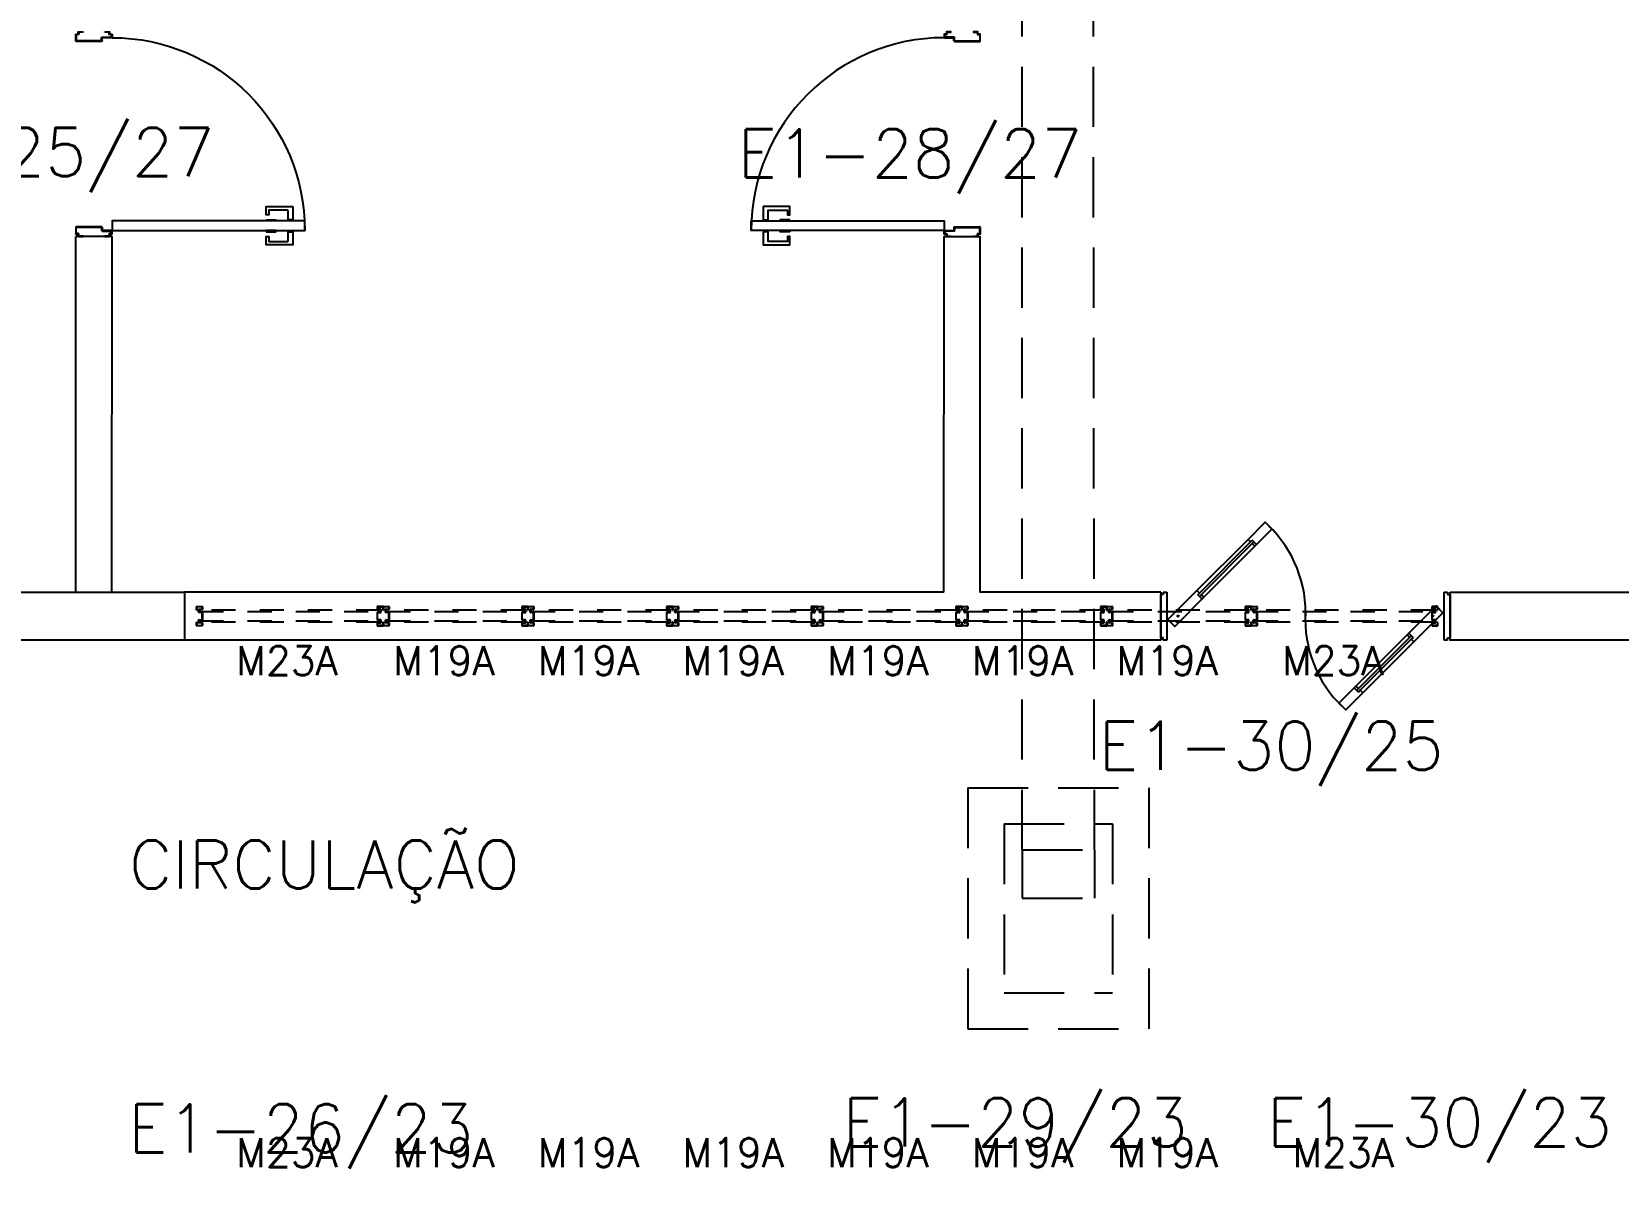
# Model space of a CAD drawing. Header units: millimetres. Extents: x 1887 to 2405, y 1100 to 1335.
# Drawn here: x 2241.33 to 2247.91, y 1187.21 to 1191.95 of the extents above; entities that cross this region are included whole.
import ezdxf

# ---------------------------------------------------------------- set-up
doc = ezdxf.new("R2010")
doc.units = ezdxf.units.MM
doc.linetypes.add('HIDDEN', pattern=[0.375, 0.25, -0.125])
for name, color, linetype in [('AC-PROJEÇÃO', 1, 'HIDDEN'), ('AR-ALV', 2, 'Continuous'), ('AR-ESQ', 1, 'Continuous'), ('AR-ESTC', 3, 'Continuous'), ('AR-PORTA', 1, 'Continuous'), ('AR-TALUDE', 1, 'Continuous'), ('AR-TXTESQ1-CONG', 1, 'Continuous'), ('DT-ESQ-PROJ', 1, 'HIDDEN'), ('ENDEREÇO', 2, 'Continuous'), ('maçaneta', 1, 'Continuous'), ('mov', 1, 'Continuous'), ('PM-PERFIL U-C', 2, 'Continuous'), ('PM-V', 1, 'Continuous'), ('pm1', 2, 'Continuous'), ('pm2', 2, 'Continuous'), ('TEXTO', 2, 'Continuous'), ('VIDRO', 2, 'Continuous')]:
    doc.layers.add(name, color=color, linetype=linetype)
doc.styles.add('S12', font='simplex.shx', dxfattribs={"width": 1.1, "height": 0.12})
doc.styles.add('UNB-100', font='simplex.shx', dxfattribs={"height": 0.2})
doc.styles.add('UNB1-100', font='simplex.shx', dxfattribs={"height": 0.2})

# ---------------------------------------------------------------- blocks, each defined once
blk = doc.blocks.new('EF142-P')
at = {"layer": 'DT-ESQ-PROJ', "color": 1, "ltscale": 0.1}
for points in [[(0.025, -0.1035), (0.025, -0.1135, -0.414214), (0.0235, -0.115), (0.0015, -0.115, -0.414214), (0, -0.1135), (0, -0.1), (0.0015, -0.1), (0.0015, -0.113, 0.414214), (0.002, -0.1135), (0.023, -0.1135, 0.414214), (0.0235, -0.113), (0.0235, -0.1035), (0.0105, -0.1035, -0.414214), (0.009, -0.102), (0.009, -0.092, -0.414214), (0.0105, -0.0905), (0.0235, -0.0905), (0.0235, -0.0595), (0.0105, -0.0595, -0.414214), (0.009, -0.058), (0.009, -0.048, -0.414214), (0.0105, -0.0465), (0.0235, -0.0465), (0.0235, -0.037, 0.414214), (0.023, -0.0365), (0.002, -0.0365, 0.414214), (0.0015, -0.037), (0.0015, -0.05), (0, -0.05), (0, -0.0365, -0.414214), (0.0015, -0.035), (0.0235, -0.035, -0.414214), (0.025, -0.0365), (0.025, -0.0465, -0.414214), (0.0235, -0.048), (0.0105, -0.048), (0.0105, -0.058), (0.0235, -0.058), (0.0235, -0.058, -0.414214), (0.025, -0.0595), (0.025, -0.0905, -0.414214), (0.0235, -0.092), (0.0235, -0.092), (0.0105, -0.092), (0.0105, -0.102), (0.0235, -0.102, -0.414214)], [(0.75, -0.1035), (0.75, -0.1135, 0.414214), (0.7515, -0.115), (0.7735, -0.115, 0.414214), (0.775, -0.1135), (0.775, -0.1), (0.7735, -0.1), (0.7735, -0.113, -0.414214), (0.773, -0.1135), (0.752, -0.1135, -0.414214), (0.7515, -0.113), (0.7515, -0.1035), (0.7645, -0.1035, 0.414214), (0.766, -0.102), (0.766, -0.092, 0.414214), (0.7645, -0.0905), (0.7515, -0.0905), (0.7515, -0.0595), (0.7645, -0.0595, 0.414214), (0.766, -0.058), (0.766, -0.048, 0.414214), (0.7645, -0.0465), (0.7515, -0.0465), (0.7515, -0.037, -0.414214), (0.752, -0.0365), (0.773, -0.0365, -0.414214), (0.7735, -0.037), (0.7735, -0.05), (0.775, -0.05), (0.775, -0.0365, 0.414214), (0.7735, -0.035), (0.7515, -0.035, 0.414214), (0.75, -0.0365), (0.75, -0.0465, 0.414214), (0.7515, -0.048), (0.7645, -0.048), (0.7645, -0.058), (0.7515, -0.058), (0.7515, -0.058, 0.414214), (0.75, -0.0595), (0.75, -0.0905, 0.414214), (0.7515, -0.092), (0.7515, -0.092), (0.7645, -0.092), (0.7645, -0.102), (0.7515, -0.102, 0.414214)], [(0.8, -0.1035), (0.8, -0.1135, -0.414214), (0.7985, -0.115), (0.7765, -0.115, -0.414214), (0.775, -0.1135), (0.775, -0.1), (0.7765, -0.1), (0.7765, -0.113, 0.414214), (0.777, -0.1135), (0.798, -0.1135, 0.414214), (0.7985, -0.113), (0.7985, -0.1035), (0.7855, -0.1035, -0.414214), (0.784, -0.102), (0.784, -0.092, -0.414214), (0.7855, -0.0905), (0.7985, -0.0905), (0.7985, -0.0595), (0.7855, -0.0595, -0.414214), (0.784, -0.058), (0.784, -0.048, -0.414214), (0.7855, -0.0465), (0.7985, -0.0465), (0.7985, -0.037, 0.414214), (0.798, -0.0365), (0.777, -0.0365, 0.414214), (0.7765, -0.037), (0.7765, -0.05), (0.775, -0.05), (0.775, -0.0365, -0.414214), (0.7765, -0.035), (0.7985, -0.035, -0.414214), (0.8, -0.0365), (0.8, -0.0465, -0.414214), (0.7985, -0.048), (0.7855, -0.048), (0.7855, -0.058), (0.7985, -0.058), (0.7985, -0.058, -0.414214), (0.8, -0.0595), (0.8, -0.0905, -0.414214), (0.7985, -0.092), (0.7985, -0.092), (0.7855, -0.092), (0.7855, -0.102), (0.7985, -0.102, -0.414214)], [(1.35, -0.1035), (1.35, -0.1135, 0.414214), (1.3515, -0.115), (1.3735, -0.115, 0.414214), (1.375, -0.1135), (1.375, -0.1), (1.3735, -0.1), (1.3735, -0.113, -0.414214), (1.373, -0.1135), (1.352, -0.1135, -0.414214), (1.3515, -0.113), (1.3515, -0.1035), (1.3645, -0.1035, 0.414214), (1.366, -0.102), (1.366, -0.092, 0.414214), (1.3645, -0.0905), (1.3515, -0.0905), (1.3515, -0.0595), (1.3645, -0.0595, 0.414214), (1.366, -0.058), (1.366, -0.048, 0.414214), (1.3645, -0.0465), (1.3515, -0.0465), (1.3515, -0.037, -0.414214), (1.352, -0.0365), (1.373, -0.0365, -0.414214), (1.3735, -0.037), (1.3735, -0.05), (1.375, -0.05), (1.375, -0.0365, 0.414214), (1.3735, -0.035), (1.3515, -0.035, 0.414214), (1.35, -0.0365), (1.35, -0.0465, 0.414214), (1.3515, -0.048), (1.3645, -0.048), (1.3645, -0.058), (1.3515, -0.058), (1.3515, -0.058, 0.414214), (1.35, -0.0595), (1.35, -0.0905, 0.414214), (1.3515, -0.092), (1.3515, -0.092), (1.3645, -0.092), (1.3645, -0.102), (1.3515, -0.102, 0.414214)], [(1.4, -0.1035), (1.4, -0.1135, -0.414214), (1.3985, -0.115), (1.3765, -0.115, -0.414214), (1.375, -0.1135), (1.375, -0.1), (1.3765, -0.1), (1.3765, -0.113, 0.414214), (1.377, -0.1135), (1.398, -0.1135, 0.414214), (1.3985, -0.113), (1.3985, -0.1035), (1.3855, -0.1035, -0.414214), (1.384, -0.102), (1.384, -0.092, -0.414214), (1.3855, -0.0905), (1.3985, -0.0905), (1.3985, -0.0595), (1.3855, -0.0595, -0.414214), (1.384, -0.058), (1.384, -0.048, -0.414214), (1.3855, -0.0465), (1.3985, -0.0465), (1.3985, -0.037, 0.414214), (1.398, -0.0365), (1.377, -0.0365, 0.414214), (1.3765, -0.037), (1.3765, -0.05), (1.375, -0.05), (1.375, -0.0365, -0.414214), (1.3765, -0.035), (1.3985, -0.035, -0.414214), (1.4, -0.0365), (1.4, -0.0465, -0.414214), (1.3985, -0.048), (1.3855, -0.048), (1.3855, -0.058), (1.3985, -0.058), (1.3985, -0.058, -0.414214), (1.4, -0.0595), (1.4, -0.0905, -0.414214), (1.3985, -0.092), (1.3985, -0.092), (1.3855, -0.092), (1.3855, -0.102), (1.3985, -0.102, -0.414214)], [(1.95, -0.1035), (1.95, -0.1135, 0.414214), (1.9515, -0.115), (1.9735, -0.115, 0.414214), (1.975, -0.1135), (1.975, -0.1), (1.9735, -0.1), (1.9735, -0.113, -0.414214), (1.973, -0.1135), (1.952, -0.1135, -0.414214), (1.9515, -0.113), (1.9515, -0.1035), (1.9645, -0.1035, 0.414214), (1.966, -0.102), (1.966, -0.092, 0.414214), (1.9645, -0.0905), (1.9515, -0.0905), (1.9515, -0.0595), (1.9645, -0.0595, 0.414214), (1.966, -0.058), (1.966, -0.048, 0.414214), (1.9645, -0.0465), (1.9515, -0.0465), (1.9515, -0.037, -0.414214), (1.952, -0.0365), (1.973, -0.0365, -0.414214), (1.9735, -0.037), (1.9735, -0.05), (1.975, -0.05), (1.975, -0.0365, 0.414214), (1.9735, -0.035), (1.9515, -0.035, 0.414214), (1.95, -0.0365), (1.95, -0.0465, 0.414214), (1.9515, -0.048), (1.9645, -0.048), (1.9645, -0.058), (1.9515, -0.058), (1.9515, -0.058, 0.414214), (1.95, -0.0595), (1.95, -0.0905, 0.414214), (1.9515, -0.092), (1.9515, -0.092), (1.9645, -0.092), (1.9645, -0.102), (1.9515, -0.102, 0.414214)], [(2, -0.1035), (2, -0.1135, -0.414214), (1.9985, -0.115), (1.9765, -0.115, -0.414214), (1.975, -0.1135), (1.975, -0.1), (1.9765, -0.1), (1.9765, -0.113, 0.414214), (1.977, -0.1135), (1.998, -0.1135, 0.414214), (1.9985, -0.113), (1.9985, -0.1035), (1.9855, -0.1035, -0.414214), (1.984, -0.102), (1.984, -0.092, -0.414214), (1.9855, -0.0905), (1.9985, -0.0905), (1.9985, -0.0595), (1.9855, -0.0595, -0.414214), (1.984, -0.058), (1.984, -0.048, -0.414214), (1.9855, -0.0465), (1.9985, -0.0465), (1.9985, -0.037, 0.414214), (1.998, -0.0365), (1.977, -0.0365, 0.414214), (1.9765, -0.037), (1.9765, -0.05), (1.975, -0.05), (1.975, -0.0365, -0.414214), (1.9765, -0.035), (1.9985, -0.035, -0.414214), (2, -0.0365), (2, -0.0465, -0.414214), (1.9985, -0.048), (1.9855, -0.048), (1.9855, -0.058), (1.9985, -0.058), (1.9985, -0.058, -0.414214), (2, -0.0595), (2, -0.0905, -0.414214), (1.9985, -0.092), (1.9985, -0.092), (1.9855, -0.092), (1.9855, -0.102), (1.9985, -0.102, -0.414214)], [(2.55, -0.1035), (2.55, -0.1135, 0.414214), (2.5515, -0.115), (2.5735, -0.115, 0.414214), (2.575, -0.1135), (2.575, -0.1), (2.5735, -0.1), (2.5735, -0.113, -0.414214), (2.573, -0.1135), (2.552, -0.1135, -0.414214), (2.5515, -0.113), (2.5515, -0.1035), (2.5645, -0.1035, 0.414214), (2.566, -0.102), (2.566, -0.092, 0.414214), (2.5645, -0.0905), (2.5515, -0.0905), (2.5515, -0.0595), (2.5645, -0.0595, 0.414214), (2.566, -0.058), (2.566, -0.048, 0.414214), (2.5645, -0.0465), (2.5515, -0.0465), (2.5515, -0.037, -0.414214), (2.552, -0.0365), (2.573, -0.0365, -0.414214), (2.5735, -0.037), (2.5735, -0.05), (2.575, -0.05), (2.575, -0.0365, 0.414214), (2.5735, -0.035), (2.5515, -0.035, 0.414214), (2.55, -0.0365), (2.55, -0.0465, 0.414214), (2.5515, -0.048), (2.5645, -0.048), (2.5645, -0.058), (2.5515, -0.058), (2.5515, -0.058, 0.414214), (2.55, -0.0595), (2.55, -0.0905, 0.414214), (2.5515, -0.092), (2.5515, -0.092), (2.5645, -0.092), (2.5645, -0.102), (2.5515, -0.102, 0.414214)], [(2.6, -0.1035), (2.6, -0.1135, -0.414214), (2.5985, -0.115), (2.5765, -0.115, -0.414214), (2.575, -0.1135), (2.575, -0.1), (2.5765, -0.1), (2.5765, -0.113, 0.414214), (2.577, -0.1135), (2.598, -0.1135, 0.414214), (2.5985, -0.113), (2.5985, -0.1035), (2.5855, -0.1035, -0.414214), (2.584, -0.102), (2.584, -0.092, -0.414214), (2.5855, -0.0905), (2.5985, -0.0905), (2.5985, -0.0595), (2.5855, -0.0595, -0.414214), (2.584, -0.058), (2.584, -0.048, -0.414214), (2.5855, -0.0465), (2.5985, -0.0465), (2.5985, -0.037, 0.414214), (2.598, -0.0365), (2.577, -0.0365, 0.414214), (2.5765, -0.037), (2.5765, -0.05), (2.575, -0.05), (2.575, -0.0365, -0.414214), (2.5765, -0.035), (2.5985, -0.035, -0.414214), (2.6, -0.0365), (2.6, -0.0465, -0.414214), (2.5985, -0.048), (2.5855, -0.048), (2.5855, -0.058), (2.5985, -0.058), (2.5985, -0.058, -0.414214), (2.6, -0.0595), (2.6, -0.0905, -0.414214), (2.5985, -0.092), (2.5985, -0.092), (2.5855, -0.092), (2.5855, -0.102), (2.5985, -0.102, -0.414214)], [(3.15, -0.1035), (3.15, -0.1135, 0.414214), (3.1515, -0.115), (3.1735, -0.115, 0.414214), (3.175, -0.1135), (3.175, -0.1), (3.1735, -0.1), (3.1735, -0.113, -0.414214), (3.173, -0.1135), (3.152, -0.1135, -0.414214), (3.1515, -0.113), (3.1515, -0.1035), (3.1645, -0.1035, 0.414214), (3.166, -0.102), (3.166, -0.092, 0.414214), (3.1645, -0.0905), (3.1515, -0.0905), (3.1515, -0.0595), (3.1645, -0.0595, 0.414214), (3.166, -0.058), (3.166, -0.048, 0.414214), (3.1645, -0.0465), (3.1515, -0.0465), (3.1515, -0.037, -0.414214), (3.152, -0.0365), (3.173, -0.0365, -0.414214), (3.1735, -0.037), (3.1735, -0.05), (3.175, -0.05), (3.175, -0.0365, 0.414214), (3.1735, -0.035), (3.1515, -0.035, 0.414214), (3.15, -0.0365), (3.15, -0.0465, 0.414214), (3.1515, -0.048), (3.1645, -0.048), (3.1645, -0.058), (3.1515, -0.058), (3.1515, -0.058, 0.414214), (3.15, -0.0595), (3.15, -0.0905, 0.414214), (3.1515, -0.092), (3.1515, -0.092), (3.1645, -0.092), (3.1645, -0.102), (3.1515, -0.102, 0.414214)], [(3.2, -0.1035), (3.2, -0.1135, -0.414214), (3.1985, -0.115), (3.1765, -0.115, -0.414214), (3.175, -0.1135), (3.175, -0.1), (3.1765, -0.1), (3.1765, -0.113, 0.414214), (3.177, -0.1135), (3.198, -0.1135, 0.414214), (3.1985, -0.113), (3.1985, -0.1035), (3.1855, -0.1035, -0.414214), (3.184, -0.102), (3.184, -0.092, -0.414214), (3.1855, -0.0905), (3.1985, -0.0905), (3.1985, -0.0595), (3.1855, -0.0595, -0.414214), (3.184, -0.058), (3.184, -0.048, -0.414214), (3.1855, -0.0465), (3.1985, -0.0465), (3.1985, -0.037, 0.414214), (3.198, -0.0365), (3.177, -0.0365, 0.414214), (3.1765, -0.037), (3.1765, -0.05), (3.175, -0.05), (3.175, -0.0365, -0.414214), (3.1765, -0.035), (3.1985, -0.035, -0.414214), (3.2, -0.0365), (3.2, -0.0465, -0.414214), (3.1985, -0.048), (3.1855, -0.048), (3.1855, -0.058), (3.1985, -0.058), (3.1985, -0.058, -0.414214), (3.2, -0.0595), (3.2, -0.0905, -0.414214), (3.1985, -0.092), (3.1985, -0.092), (3.1855, -0.092), (3.1855, -0.102), (3.1985, -0.102, -0.414214)], [(3.75, -0.1035), (3.75, -0.1135, 0.414214), (3.7515, -0.115), (3.7735, -0.115, 0.414214), (3.775, -0.1135), (3.775, -0.1), (3.7735, -0.1), (3.7735, -0.113, -0.414214), (3.773, -0.1135), (3.752, -0.1135, -0.414214), (3.7515, -0.113), (3.7515, -0.1035), (3.7645, -0.1035, 0.414214), (3.766, -0.102), (3.766, -0.092, 0.414214), (3.7645, -0.0905), (3.7515, -0.0905), (3.7515, -0.0595), (3.7645, -0.0595, 0.414214), (3.766, -0.058), (3.766, -0.048, 0.414214), (3.7645, -0.0465), (3.7515, -0.0465), (3.7515, -0.037, -0.414214), (3.752, -0.0365), (3.773, -0.0365, -0.414214), (3.7735, -0.037), (3.7735, -0.05), (3.775, -0.05), (3.775, -0.0365, 0.414214), (3.7735, -0.035), (3.7515, -0.035, 0.414214), (3.75, -0.0365), (3.75, -0.0465, 0.414214), (3.7515, -0.048), (3.7645, -0.048), (3.7645, -0.058), (3.7515, -0.058), (3.7515, -0.058, 0.414214), (3.75, -0.0595), (3.75, -0.0905, 0.414214), (3.7515, -0.092), (3.7515, -0.092), (3.7645, -0.092), (3.7645, -0.102), (3.7515, -0.102, 0.414214)], [(3.8, -0.1035), (3.8, -0.1135, -0.414214), (3.7985, -0.115), (3.7765, -0.115, -0.414214), (3.775, -0.1135), (3.775, -0.1), (3.7765, -0.1), (3.7765, -0.113, 0.414214), (3.777, -0.1135), (3.798, -0.1135, 0.414214), (3.7985, -0.113), (3.7985, -0.1035), (3.7855, -0.1035, -0.414214), (3.784, -0.102), (3.784, -0.092, -0.414214), (3.7855, -0.0905), (3.7985, -0.0905), (3.7985, -0.0595), (3.7855, -0.0595, -0.414214), (3.784, -0.058), (3.784, -0.048, -0.414214), (3.7855, -0.0465), (3.7985, -0.0465), (3.7985, -0.037, 0.414214), (3.798, -0.0365), (3.777, -0.0365, 0.414214), (3.7765, -0.037), (3.7765, -0.05), (3.775, -0.05), (3.775, -0.0365, -0.414214), (3.7765, -0.035), (3.7985, -0.035, -0.414214), (3.8, -0.0365), (3.8, -0.0465, -0.414214), (3.7985, -0.048), (3.7855, -0.048), (3.7855, -0.058), (3.7985, -0.058), (3.7985, -0.058, -0.414214), (3.8, -0.0595), (3.8, -0.0905, -0.414214), (3.7985, -0.092), (3.7985, -0.092), (3.7855, -0.092), (3.7855, -0.102), (3.7985, -0.102, -0.414214)], [(4.35, -0.1035), (4.35, -0.1135, 0.414214), (4.3515, -0.115), (4.3735, -0.115, 0.414214), (4.375, -0.1135), (4.375, -0.1), (4.3735, -0.1), (4.3735, -0.113, -0.414214), (4.373, -0.1135), (4.352, -0.1135, -0.414214), (4.3515, -0.113), (4.3515, -0.1035), (4.3645, -0.1035, 0.414214), (4.366, -0.102), (4.366, -0.092, 0.414214), (4.3645, -0.0905), (4.3515, -0.0905), (4.3515, -0.0595), (4.3645, -0.0595, 0.414214), (4.366, -0.058), (4.366, -0.048, 0.414214), (4.3645, -0.0465), (4.3515, -0.0465), (4.3515, -0.037, -0.414214), (4.352, -0.0365), (4.373, -0.0365, -0.414214), (4.3735, -0.037), (4.3735, -0.05), (4.375, -0.05), (4.375, -0.0365, 0.414214), (4.3735, -0.035), (4.3515, -0.035, 0.414214), (4.35, -0.0365), (4.35, -0.0465, 0.414214), (4.3515, -0.048), (4.3645, -0.048), (4.3645, -0.058), (4.3515, -0.058), (4.3515, -0.058, 0.414214), (4.35, -0.0595), (4.35, -0.0905, 0.414214), (4.3515, -0.092), (4.3515, -0.092), (4.3645, -0.092), (4.3645, -0.102), (4.3515, -0.102, 0.414214)], [(4.4, -0.1035), (4.4, -0.1135, -0.414214), (4.3985, -0.115), (4.3765, -0.115, -0.414214), (4.375, -0.1135), (4.375, -0.1), (4.3765, -0.1), (4.3765, -0.113, 0.414214), (4.377, -0.1135), (4.398, -0.1135, 0.414214), (4.3985, -0.113), (4.3985, -0.1035), (4.3855, -0.1035, -0.414214), (4.384, -0.102), (4.384, -0.092, -0.414214), (4.3855, -0.0905), (4.3985, -0.0905), (4.3985, -0.0595), (4.3855, -0.0595, -0.414214), (4.384, -0.058), (4.384, -0.048, -0.414214), (4.3855, -0.0465), (4.3985, -0.0465), (4.3985, -0.037, 0.414214), (4.398, -0.0365), (4.377, -0.0365, 0.414214), (4.3765, -0.037), (4.3765, -0.05), (4.375, -0.05), (4.375, -0.0365, -0.414214), (4.3765, -0.035), (4.3985, -0.035, -0.414214), (4.4, -0.0365), (4.4, -0.0465, -0.414214), (4.3985, -0.048), (4.3855, -0.048), (4.3855, -0.058), (4.3985, -0.058), (4.3985, -0.058, -0.414214), (4.4, -0.0595), (4.4, -0.0905, -0.414214), (4.3985, -0.092), (4.3985, -0.092), (4.3855, -0.092), (4.3855, -0.102), (4.3985, -0.102, -0.414214)], [(5.125, -0.1035), (5.125, -0.1135, 0.414214), (5.1265, -0.115), (5.1485, -0.115, 0.414214), (5.15, -0.1135), (5.15, -0.1), (5.1485, -0.1), (5.1485, -0.113, -0.414214), (5.148, -0.1135), (5.127, -0.1135, -0.414214), (5.1265, -0.113), (5.1265, -0.1035), (5.1395, -0.1035, 0.414214), (5.141, -0.102), (5.141, -0.092, 0.414214), (5.1395, -0.0905), (5.1265, -0.0905), (5.1265, -0.0595), (5.1395, -0.0595, 0.414214), (5.141, -0.058), (5.141, -0.048, 0.414214), (5.1395, -0.0465), (5.1265, -0.0465), (5.1265, -0.037, -0.414214), (5.127, -0.0365), (5.148, -0.0365, -0.414214), (5.1485, -0.037), (5.1485, -0.05), (5.15, -0.05), (5.15, -0.0365, 0.414214), (5.1485, -0.035), (5.1265, -0.035, 0.414214), (5.125, -0.0365), (5.125, -0.0465, 0.414214), (5.1265, -0.048), (5.1395, -0.048), (5.1395, -0.058), (5.1265, -0.058), (5.1265, -0.058, 0.414214), (5.125, -0.0595), (5.125, -0.0905, 0.414214), (5.1265, -0.092), (5.1265, -0.092), (5.1395, -0.092), (5.1395, -0.102), (5.1265, -0.102, 0.414214)]]:
    blk.add_lwpolyline(points, format="xyb", close=True, dxfattribs=at)
for points in [[(0.7625, -0.056), (0.7625, -0.05), (0.0125, -0.05), (0.0125, -0.056)], [(1.3625, -0.056), (1.3625, -0.05), (0.7875, -0.05), (0.7875, -0.056)], [(1.9625, -0.056), (1.9625, -0.05), (1.3875, -0.05), (1.3875, -0.056)], [(2.5625, -0.056), (2.5625, -0.05), (1.9875, -0.05), (1.9875, -0.056)], [(3.1625, -0.056), (3.1625, -0.05), (2.5875, -0.05), (2.5875, -0.056)], [(3.7625, -0.056), (3.7625, -0.05), (3.1875, -0.05), (3.1875, -0.056)], [(4.3625, -0.056), (4.3625, -0.05), (3.7875, -0.05), (3.7875, -0.056)], [(5.1375, -0.056), (5.1375, -0.05), (4.3875, -0.05), (4.3875, -0.056)], [(0.7625, -0.094), (0.7625, -0.1), (0.0125, -0.1), (0.0125, -0.094)], [(1.3625, -0.094), (1.3625, -0.1), (0.7875, -0.1), (0.7875, -0.094)], [(1.9625, -0.094), (1.9625, -0.1), (1.3875, -0.1), (1.3875, -0.094)], [(2.5625, -0.094), (2.5625, -0.1), (1.9875, -0.1), (1.9875, -0.094)], [(3.1625, -0.094), (3.1625, -0.1), (2.5875, -0.1), (2.5875, -0.094)], [(3.7625, -0.094), (3.7625, -0.1), (3.1875, -0.1), (3.1875, -0.094)], [(4.3625, -0.094), (4.3625, -0.1), (3.7875, -0.1), (3.7875, -0.094)], [(5.1375, -0.094), (5.1375, -0.1), (4.3875, -0.1), (4.3875, -0.094)]]:
    blk.add_lwpolyline(points, close=True, dxfattribs=at)
blk = doc.blocks.new('PM7A')
at = {"layer": 'mov'}
for centre, start, end in [((0.1462, 0.1138), 356.80287, 46.39924), ((1.1474, 0.0862), 176.80287, 226.39924)]:
    blk.add_arc(centre, 0.5014, start, end, dxfattribs=at)
at = {"layer": 'PM-V'}
for p, q in [((0.1968, 0.2063), (0.409, 0.4185)), ((0.4373, 0.3902), (0.2251, 0.1781)), ((0.8563, -0.1902), (1.0684, 0.0219)), ((1.0967, -0.0063), (0.8846, -0.2185))]:
    blk.add_line(p, q, dxfattribs=at)
for centre in [(0.1188, 0.1), (1.1748, 0.1)]:
    blk.add_circle(centre, 0.003, dxfattribs=at)
at = {"layer": 'pm1'}
for p, q in [((0.4196, 0.4079), (0.409, 0.4185)), ((0.4196, 0.4079), (0.4266, 0.4149)), ((0.4443, 0.3973), (0.4266, 0.4149)), ((0.4337, 0.4079), (0.4266, 0.4008)), ((0.4373, 0.3902), (0.4266, 0.4008)), ((0.4443, 0.3973), (0.4373, 0.3902)), ((0.2004, 0.1887), (0.2074, 0.1957)), ((0.2181, 0.171), (0.2004, 0.1887)), ((0.2145, 0.1887), (0.2074, 0.1816)), ((0.2251, 0.1781), (0.2181, 0.171)), ((1.0684, 0.0219), (1.0755, 0.029)), ((1.0755, 0.029), (1.0932, 0.0113)), ((1.079, 0.0113), (1.0861, 0.0184)), ((1.0932, 0.0113), (1.0861, 0.0043)), ((0.8492, -0.1973), (0.8563, -0.1902)), ((0.8492, -0.1973), (0.8669, -0.2149)), ((0.8563, -0.1902), (0.8669, -0.2008)), ((0.8598, -0.2079), (0.8669, -0.2008)), ((0.874, -0.2079), (0.8669, -0.2149)), ((0.874, -0.2079), (0.8846, -0.2185))]:
    blk.add_line(p, q, dxfattribs=at)
for points in [[(0.409, 0.4185), (0.4797, 0.4892), (0.508, 0.4609), (0.4373, 0.3902)], [(0.2145, 0.1887), (0.2251, 0.1781), (0.1046, 0.0576), (0.0764, 0.0859), (0.1968, 0.2063), (0.2074, 0.1957)], [(1.079, 0.0113), (1.0684, 0.0219), (1.1889, 0.1424), (1.2172, 0.1141), (1.0967, -0.0063), (1.0861, 0.0043)], [(0.8846, -0.2185), (0.8139, -0.2892), (0.7856, -0.2609), (0.8563, -0.1902)]]:
    blk.add_lwpolyline(points, dxfattribs=at)
at = {"layer": 'pm2'}
for p, q in [((0.0568, 0.2), (0.0718, 0.2)), ((0.0568, 0.2), (0.0568, 0.19)), ((0.0718, 0.2), (0.0718, 0)), ((1.2218, 0), (1.2218, 0.2)), ((1.2218, 0.2), (1.2368, 0.2)), ((1.2368, 0.2), (1.2368, 0.19)), ((0.0468, 0.01), (0.0468, 0.19)), ((0.0568, 0.19), (0.0468, 0.19)), ((1.2368, 0.19), (1.2468, 0.19)), ((1.2468, 0.19), (1.2468, 0.01)), ((0.0568, 0.01), (0.0468, 0.01)), ((0.0568, 0), (0.0568, 0.01)), ((1.2368, 0), (1.2218, 0)), ((1.2368, 0), (1.2368, 0.01)), ((1.2368, 0.01), (1.2468, 0.01)), ((0.0718, 0), (0.0568, 0))]:
    blk.add_line(p, q, dxfattribs=at)
at = {"layer": 'VIDRO'}
for p, q in [((0.2074, 0.1957), (0.4196, 0.4079)), ((0.4266, 0.4008), (0.2145, 0.1887)), ((0.8669, -0.2008), (1.079, 0.0113)), ((1.0861, 0.0043), (0.874, -0.2079))]:
    blk.add_line(p, q, dxfattribs=at)
blk = doc.blocks.new('PM3')
at = {"layer": 'maçaneta'}
for points in [[(0.02, 0.825), (-0.035, 0.825), (-0.035, 0.715), (0, 0.715), (0, 0.725), (-0.02, 0.725), (-0.02, 0.8035, -0.414214), (-0.0185, 0.805), (0.02, 0.805)], [(0.125, 0.825), (0.07, 0.825), (0.07, 0.805), (0.1085, 0.805, -0.414214), (0.11, 0.8035), (0.11, 0.725), (0.09, 0.725), (0.09, 0.715), (0.125, 0.715)]]:
    blk.add_lwpolyline(points, format="xyb", close=True, dxfattribs=at)
for points in [[(0.02, 0.715), (0.02, 0.755), (0.025, 0.755), (0.025, 0.715)], [(0.07, 0.715), (0.07, 0.755), (0.065, 0.755), (0.065, 0.715)]]:
    blk.add_lwpolyline(points, close=True, dxfattribs=at)
at = {"layer": 'mov'}
blk.add_arc((0.025, 0.075), 0.8, 0, 90, dxfattribs=at)
at = {"layer": 'PM-PERFIL U-C'}
for p, q in [((0.01, 0.065), (0.01, 0.0735)), ((0.0115, 0.075), (0.0235, 0.075)), ((0.012, 0.073), (0.012, 0.0645)), ((0.023, 0.073), (0.012, 0.073)), ((0.023, 0.0335), (0.023, 0.073)), ((0.025, 0.0735), (0.025, 0.034)), ((0.825, 0.0735), (0.825, 0.034)), ((0.8385, 0.075), (0.8265, 0.075)), ((0.827, 0.073), (0.838, 0.073)), ((0.827, 0.0335), (0.827, 0.073)), ((0.838, 0.073), (0.838, 0.0645)), ((0.84, 0.065), (0.84, 0.0735)), ((0, 0.045), (0, 0.0635)), ((0.002, 0.045), (0, 0.045)), ((0.0015, 0.065), (0.01, 0.065)), ((0.002, 0.063), (0.002, 0.045)), ((0.0105, 0.063), (0.002, 0.063)), ((0.038, 0.032), (0.0245, 0.032)), ((0.0385, 0.034), (0.025, 0.034)), ((0.038, 0.032), (0.038, -0.073)), ((0.04, 0.0325), (0.04, -0.0735)), ((0.81, 0.0325), (0.81, -0.0735)), ((0.8115, 0.034), (0.825, 0.034)), ((0.812, 0.032), (0.8255, 0.032)), ((0.812, 0.032), (0.812, -0.073)), ((0.8395, 0.063), (0.848, 0.063)), ((0.8485, 0.065), (0.84, 0.065)), ((0.848, 0.063), (0.848, 0.045)), ((0.848, 0.045), (0.85, 0.045)), ((0.85, 0.045), (0.85, 0.0635)), ((0, -0.045), (0.002, -0.045)), ((0, -0.0635), (0, -0.045)), ((0.01, -0.065), (0.0015, -0.065)), ((0.002, -0.045), (0.002, -0.063)), ((0.002, -0.063), (0.0105, -0.063)), ((0.01, -0.0735), (0.01, -0.065)), ((0.012, -0.0645), (0.012, -0.073)), ((0.838, -0.0645), (0.838, -0.073)), ((0.848, -0.063), (0.8395, -0.063)), ((0.84, -0.0735), (0.84, -0.065)), ((0.84, -0.065), (0.8485, -0.065)), ((0.85, -0.045), (0.848, -0.045)), ((0.848, -0.045), (0.848, -0.063)), ((0.85, -0.0635), (0.85, -0.045)), ((0.0385, -0.075), (0.0115, -0.075)), ((0.012, -0.073), (0.038, -0.073)), ((0.8115, -0.075), (0.8385, -0.075)), ((0.838, -0.073), (0.812, -0.073))]:
    blk.add_line(p, q, dxfattribs=at)
for centre, start, end in [((0.0115, 0.0735), 90, 180), ((0.0235, 0.0735), 360, 90), ((0.8265, 0.0735), 90, 180), ((0.8385, 0.0735), 0, 90), ((0.0015, 0.0635), 90, 180), ((0.0105, 0.0645), 270, 0), ((0.0245, 0.0335), 180, 270), ((0.0385, 0.0325), 0, 90), ((0.8115, 0.0325), 90, 180), ((0.8255, 0.0335), 270, 0), ((0.8395, 0.0645), 180, 270), ((0.8485, 0.0635), 0, 90), ((0.0015, -0.0635), 180, 270), ((0.0105, -0.0645), 0, 90), ((0.8395, -0.0645), 90, 180), ((0.8485, -0.0635), 270, 0), ((0.0115, -0.0735), 180, 270), ((0.0385, -0.0735), 269.93864, 0), ((0.8115, -0.0735), 180, 270.06136), ((0.8385, -0.0735), 270, 0)]:
    blk.add_arc(centre, 0.0015, start, end, dxfattribs=at)
at = {"layer": 'pm1'}
blk.add_lwpolyline([(0.065, 0.875), (0.065, 0.075), (0.025, 0.075), (0.025, 0.875)], close=True, dxfattribs=at)

msp = doc.modelspace()

# ---------------------------------------------------------------- linework, layer by layer
at = {"layer": 'AC-PROJEÇÃO'}
for p, q in [((2245.4347, 1188.5532), (2245.4347, 1193.1235)), ((2245.7347, 1188.5532), (2245.7289, 1193.1235)), ((2245.2097, 1188.811), (2245.2097, 1187.811)), ((2245.2097, 1188.811), (2245.9597, 1188.811)), ((2245.9597, 1188.811), (2245.9597, 1187.811)), ((2245.3597, 1188.661), (2245.3597, 1187.961)), ((2245.3597, 1188.661), (2245.8097, 1188.661)), ((2245.8097, 1188.661), (2245.8097, 1187.961)), ((2245.4347, 1188.5532), (2245.4347, 1188.3532)), ((2245.4347, 1188.5532), (2245.7347, 1188.5532)), ((2245.7347, 1188.5532), (2245.7347, 1188.3532)), ((2245.4347, 1188.3532), (2245.7347, 1188.3532)), ((2245.3597, 1187.961), (2245.8097, 1187.961)), ((2245.2097, 1187.811), (2245.9597, 1187.811))]:
    msp.add_line(p, q, dxfattribs=at)
at = {"layer": 'AR-ALV'}
for p, q in [((2241.6597, 1191.0985), (2241.5097, 1191.0985)), ((2241.5097, 1189.6235), (2241.5097, 1191.0985)), ((2241.6593, 1189.6235), (2241.6597, 1191.0985)), ((2245.1097, 1191.0985), (2245.1093, 1189.6235)), ((2245.1101, 1191.0985), (2245.2601, 1191.0985)), ((2245.2594, 1191.0985), (2245.2598, 1189.6235)), ((2245.1098, 1189.6235), (2241.9597, 1189.6235)), ((2246.0097, 1189.6235), (2245.2598, 1189.6235)), ((2246.0097, 1189.6235), (2246.0097, 1189.4235)), ((2246.0097, 1189.4235), (2241.2097, 1189.4235))]:
    msp.add_line(p, q, dxfattribs=at)
at = {"layer": 'AR-ESTC'}
for points in [[(2241.2097, 1189.6235), (2241.9597, 1189.6235), (2241.9597, 1189.4235), (2241.2097, 1189.4235)], [(2247.2097, 1189.6235), (2247.9597, 1189.6235), (2247.9597, 1189.4235), (2247.2097, 1189.4235)]]:
    msp.add_lwpolyline(points, close=True, dxfattribs=at)
at = {"layer": 'AR-TALUDE'}
msp.add_open_spline([(2209.6023, 1181.907), (2210.1055, 1175.4093), (2212.7919, 1160.4134), (2230.1765, 1147.2677), (2241.402, 1149.9808), (2249.6832, 1155.6803), (2256.8602, 1168.1826), (2261.8663, 1179.1126), (2266.4303, 1187.8269), (2268.4755, 1193.7303)], degree=3, knots=[0.874603, 0.874603, 0.874603, 0.874603, 13.033613, 24.300817, 33.994288, 45.623477, 57.311406, 66.544355, 85.146679, 85.146679, 85.146679, 85.146679], dxfattribs=at)

# ---------------------------------------------------------------- block references
at = {"layer": 'AR-ESQ'}
msp.add_blockref('EF142-P', (2242.0097, 1189.5985), dxfattribs=at)
at = {"layer": 'AR-PORTA', "xscale": -1, "rotation": 270}
msp.add_blockref('PM3', (2241.5847, 1191.0985), dxfattribs=at)
at = {"layer": 'AR-PORTA', "rotation": 90}
msp.add_blockref('PM3', (2245.1861, 1191.0985), dxfattribs=at)
at = {"layer": 'AR-PORTA'}
msp.add_blockref('PM7A', (2245.9629, 1189.4235), dxfattribs=at)

# ---------------------------------------------------------------- texts
at = {"layer": 'AR-TXTESQ1-CONG', "style": 'S12'}
for s, p in [('M23A', (2242.1748, 1189.2788)), ('M19A', (2242.8258, 1189.2788)), ('M19A', (2243.4258, 1189.2788)), ('M19A', (2244.0258, 1189.2788)), ('M19A', (2244.6258, 1189.2788)), ('M19A', (2245.2258, 1189.2788)), ('M19A', (2245.8258, 1189.2788)), ('M23A', (2246.5129, 1189.2788)), ('M23A', (2242.1748, 1187.2376)), ('M19A', (2242.8258, 1187.2376)), ('M19A', (2243.4258, 1187.2376)), ('M19A', (2244.0258, 1187.2376)), ('M19A', (2244.6258, 1187.2376)), ('M19A', (2245.2258, 1187.2376)), ('M19A', (2245.8258, 1187.2376)), ('M23A', (2246.5557, 1187.2376))]:
    msp.add_text(s, height=0.12, dxfattribs=at).set_placement(p)
at = {"layer": 'ENDEREÇO', "style": 'UNB1-100'}
for s, p in [('E1-25/27', (2240.6538, 1191.3491)), ('E1-28/27', (2244.2538, 1191.344)), ('E1-30/25', (2245.7522, 1188.8856)), ('E1-26/23', (2241.7265, 1187.2982)), ('E1-29/23', (2244.6905, 1187.3227)), ('E1-30/23', (2246.4496, 1187.3227))]:
    msp.add_text(s, height=0.2, dxfattribs=at).set_placement(p)
at = {"layer": 'TEXTO', "style": 'UNB-100'}
msp.add_text('CIRCULAÇÃO', height=0.2, dxfattribs=at).set_placement((2241.7301, 1188.3929))

doc.saveas('drawing.dxf')
